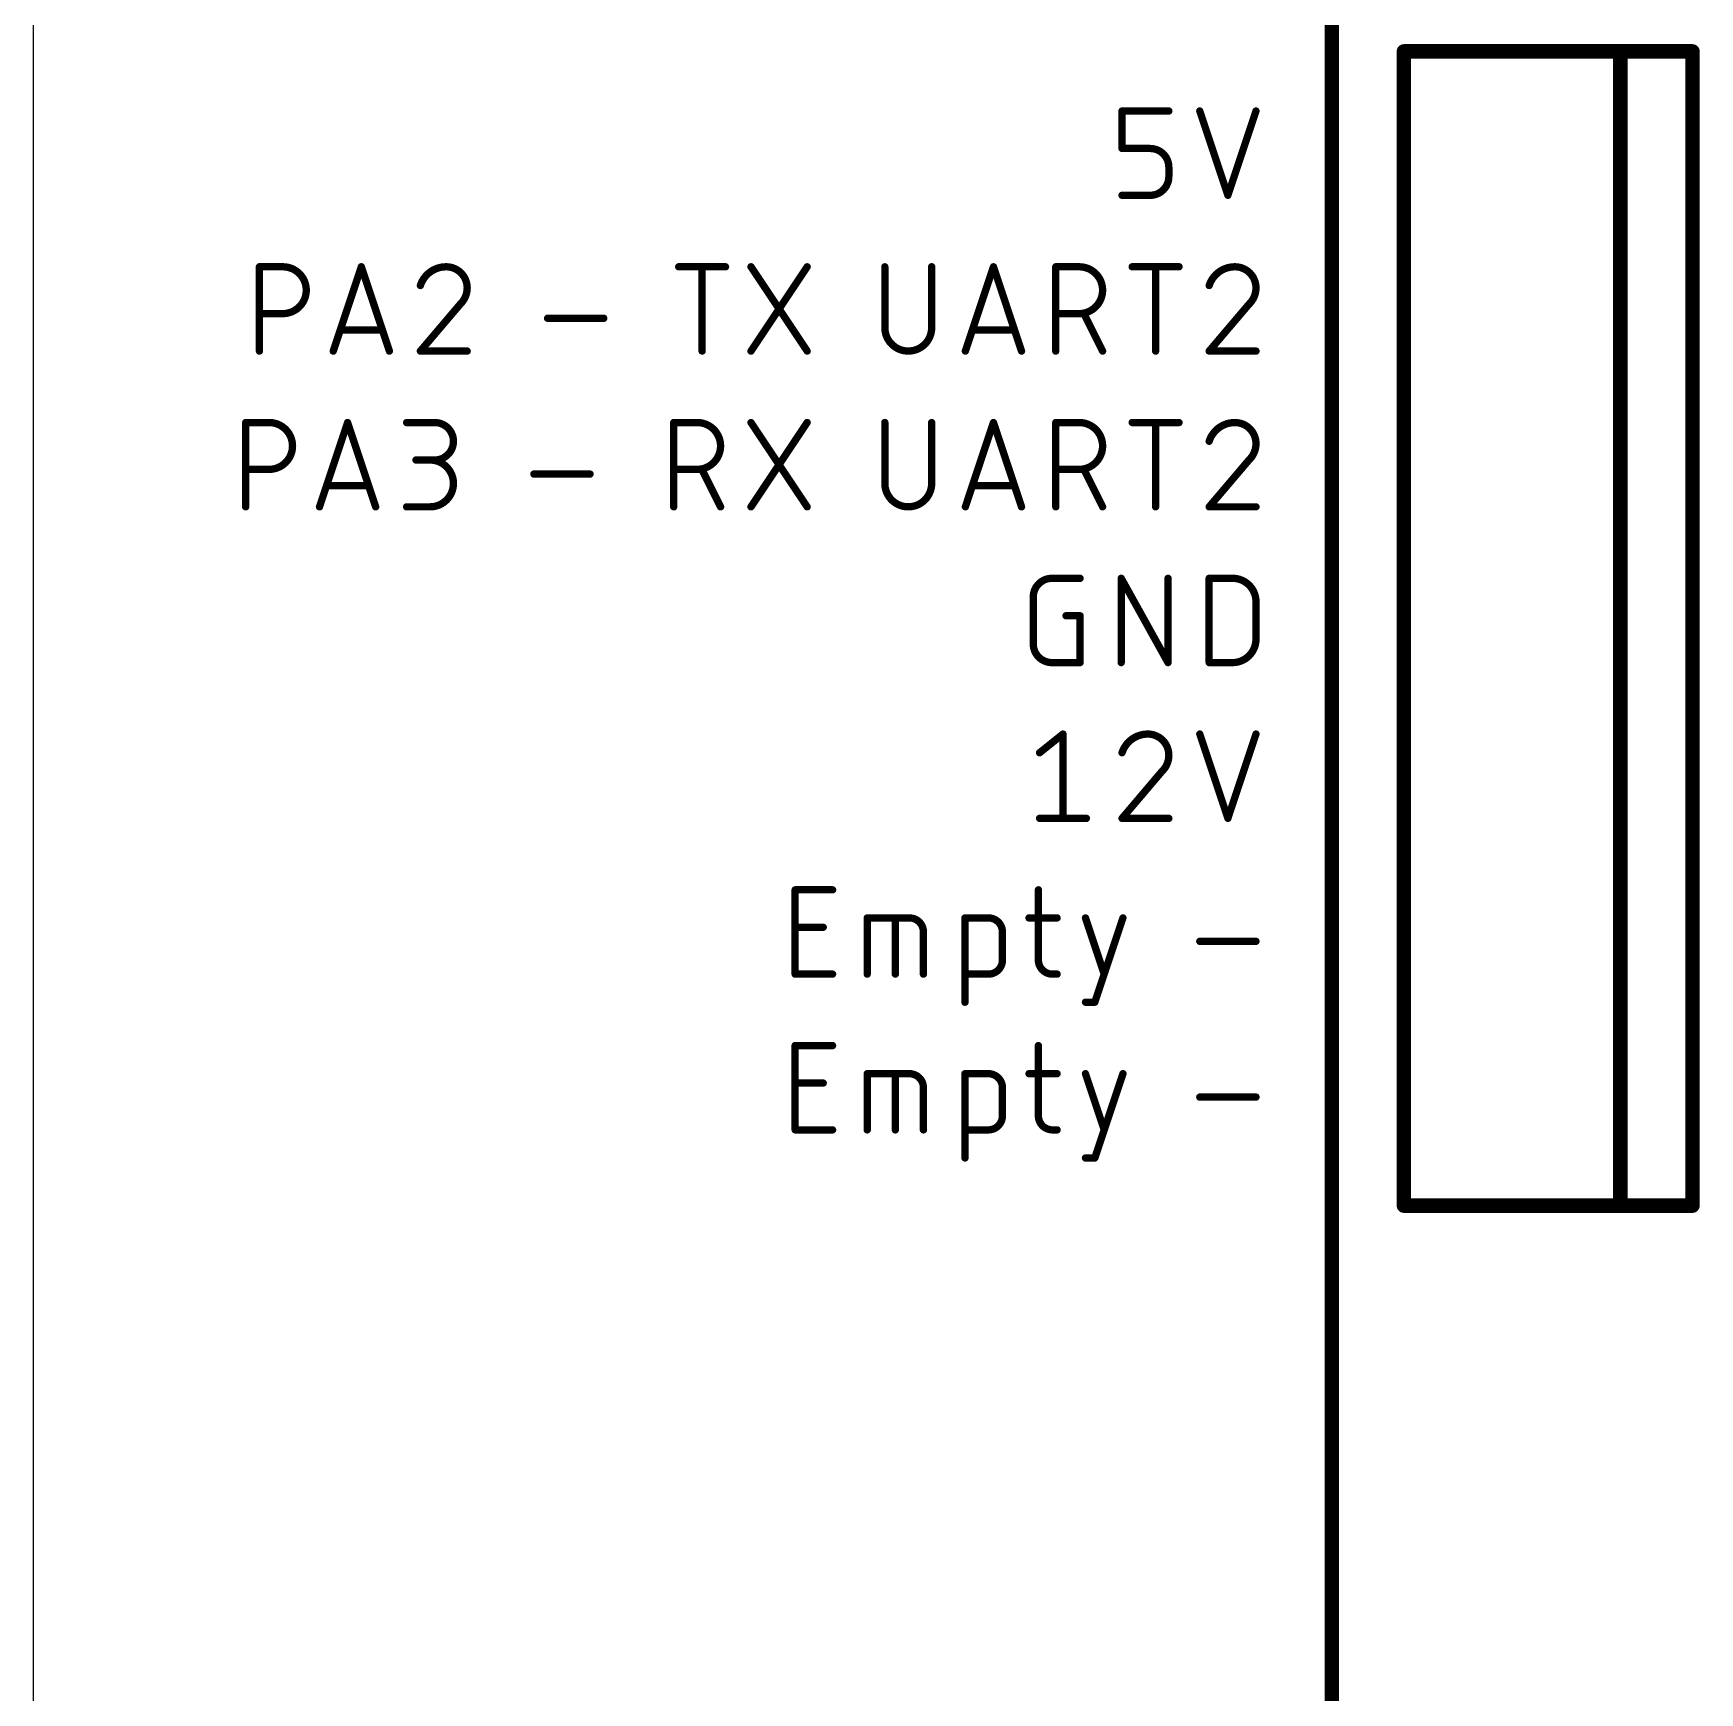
# Model space of a CAD drawing. Extents: x -18 to 127, y -8 to 112.
# Drawn here: x -18 to 5.1, y 25.25 to 48.25 of the extents above; entities that cross this region are included whole.
import ezdxf

# ---------------------------------------------------------------- set-up
doc = ezdxf.new("R2010")
doc.units = 0
doc.layers.add('20', color=31, linetype='CONTINUOUS')
doc.layers.add('21', color=253, linetype='CONTINUOUS')

msp = doc.modelspace()

# ---------------------------------------------------------------- linework, layer by layer
at = {"layer": '20'}
msp.add_line((-18, 112.43), (-18, -8), dxfattribs=at)
at = {"layer": '21'}
for points, const_width in [([(0, 0), (0, 104)], 0.2), ([(1, 48), (4, 48)], 0.2), ([(1, 48), (1, 32)], 0.2), ([(4, 48), (5, 48)], 0.2), ([(4, 48), (4, 32)], 0.2), ([(5, 48), (5, 32)], 0.2), ([(-2.9078, 46.6539), (-2.9078, 47.1732)], 0.1016), ([(-2.9078, 47.1732), (-2.2587, 47.1732)], 0.1016), ([(-1.8297, 47.1732), (-1.4403, 46.0048)], 0.1016), ([(-1.4403, 46.0048), (-1.0508, 47.1732)], 0.1016), ([(-2.5184, 46.6539), (-2.9078, 46.6539)], 0.1016), ([(-2.2587, 46.2644), (-2.2587, 46.3943)], 0.1016), ([(-2.9078, 46.0048), (-2.5184, 46.0048)], 0.1016), ([(-14.8656, 43.8458), (-14.8656, 45.0142)], 0.1016), ([(-14.8656, 45.0142), (-14.541, 45.0142)], 0.1016), ([(-13.8425, 43.8458), (-13.453, 45.0142)], 0.1016), ([(-13.453, 45.0142), (-13.0636, 43.8458)], 0.1016), ([(-9.0532, 45.0142), (-8.4041, 45.0142)], 0.1016), ([(-8.7286, 43.8458), (-8.7286, 45.0142)], 0.1016), ([(-8.0513, 43.8458), (-7.2724, 45.0142)], 0.1016), ([(-8.0513, 45.0142), (-7.2724, 43.8458)], 0.1016), ([(-6.1957, 45.0142), (-6.1957, 44.1704)], 0.1016), ([(-5.5466, 44.1704), (-5.5466, 45.0142)], 0.1016), ([(-5.0795, 43.8458), (-4.69, 45.0142)], 0.1016), ([(-4.69, 45.0142), (-4.3006, 43.8458)], 0.1016), ([(-3.8261, 43.8458), (-3.8261, 45.0142)], 0.1016), ([(-3.8261, 45.0142), (-3.5016, 45.0142)], 0.1016), ([(-2.7667, 45.0142), (-2.1176, 45.0142)], 0.1016), ([(-2.4422, 43.8458), (-2.4422, 45.0142)], 0.1016), ([(-14.541, 44.3651), (-14.8656, 44.3651)], 0.1016), ([(-12.0829, 44.4949), (-12.6346, 43.8458)], 0.1016), ([(-3.5016, 44.3651), (-3.8261, 44.3651)], 0.1016), ([(-3.177, 43.8458), (-3.4367, 44.3651)], 0.1016), ([(-1.1482, 44.4949), (-1.6999, 43.8458)], 0.1016), ([(-13.1609, 44.1379), (-13.7451, 44.1379)], 0.1016), ([(-10.8707, 44.3002), (-10.0918, 44.3002)], 0.1016), ([(-4.3979, 44.1379), (-4.9821, 44.1379)], 0.1016), ([(-12.6346, 43.8458), (-11.9855, 43.8458)], 0.1016), ([(-1.6999, 43.8458), (-1.0508, 43.8458)], 0.1016), ([(-15.0561, 41.6868), (-15.0561, 42.8552)], 0.1016), ([(-15.0561, 42.8552), (-14.7315, 42.8552)], 0.1016), ([(-14.033, 41.6868), (-13.6435, 42.8552)], 0.1016), ([(-13.6435, 42.8552), (-13.2541, 41.6868)], 0.1016), ([(-12.8251, 42.8552), (-12.4356, 42.8552)], 0.1016), ([(-9.122, 41.6868), (-9.122, 42.8552)], 0.1016), ([(-9.122, 42.8552), (-8.7975, 42.8552)], 0.1016), ([(-8.0513, 41.6868), (-7.2724, 42.8552)], 0.1016), ([(-8.0513, 42.8552), (-7.2724, 41.6868)], 0.1016), ([(-6.1957, 42.8552), (-6.1957, 42.0114)], 0.1016), ([(-5.5466, 42.0114), (-5.5466, 42.8552)], 0.1016), ([(-5.0795, 41.6868), (-4.69, 42.8552)], 0.1016), ([(-4.69, 42.8552), (-4.3006, 41.6868)], 0.1016), ([(-3.8261, 41.6868), (-3.8261, 42.8552)], 0.1016), ([(-3.8261, 42.8552), (-3.5016, 42.8552)], 0.1016), ([(-2.7667, 42.8552), (-2.1176, 42.8552)], 0.1016), ([(-2.4422, 41.6868), (-2.4422, 42.8552)], 0.1016), ([(-12.4356, 42.3359), (-12.6953, 42.3359)], 0.1016), ([(-1.1482, 42.3359), (-1.6999, 41.6868)], 0.1016), ([(-14.7315, 42.2061), (-15.0561, 42.2061)], 0.1016), ([(-11.0612, 42.1412), (-10.2823, 42.1412)], 0.1016), ([(-8.7975, 42.2061), (-9.122, 42.2061)], 0.1016), ([(-8.4729, 41.6868), (-8.7326, 42.2061)], 0.1016), ([(-3.5016, 42.2061), (-3.8261, 42.2061)], 0.1016), ([(-3.177, 41.6868), (-3.4367, 42.2061)], 0.1016), ([(-13.3514, 41.9789), (-13.9356, 41.9789)], 0.1016), ([(-4.3979, 41.9789), (-4.9821, 41.9789)], 0.1016), ([(-12.8251, 41.6868), (-12.5005, 41.6868)], 0.1016), ([(-1.6999, 41.6868), (-1.0508, 41.6868)], 0.1016), ([(-3.8787, 40.6962), (-3.4892, 40.6962)], 0.1016), ([(-2.9191, 39.5278), (-2.9191, 40.6962)], 0.1016), ([(-2.9191, 40.6962), (-2.27, 39.5278)], 0.1016), ([(-2.27, 39.5278), (-2.27, 40.6962)], 0.1016), ([(-1.6999, 39.5278), (-1.6999, 40.6962)], 0.1016), ([(-1.6999, 40.6962), (-1.3754, 40.6962)], 0.1016), ([(-4.1383, 39.7874), (-4.1383, 40.4366)], 0.1016), ([(-3.6839, 40.1769), (-3.4892, 40.1769)], 0.1016), ([(-3.4892, 40.1769), (-3.4892, 39.5278)], 0.1016), ([(-1.0508, 40.3716), (-1.0508, 39.8524)], 0.1016), ([(-3.4892, 39.5278), (-3.8787, 39.5278)], 0.1016), ([(-1.3754, 39.5278), (-1.6999, 39.5278)], 0.1016), ([(-4.0508, 38.2776), (-3.7263, 38.5372)], 0.1016), ([(-3.7263, 38.5372), (-3.7263, 37.3688)], 0.1016), ([(-1.8297, 38.5372), (-1.4403, 37.3688)], 0.1016), ([(-1.4403, 37.3688), (-1.0508, 38.5372)], 0.1016), ([(-2.3561, 38.0179), (-2.9078, 37.3688)], 0.1016), ([(-4.0508, 37.3688), (-3.4017, 37.3688)], 0.1016), ([(-2.9078, 37.3688), (-2.2587, 37.3688)], 0.1016), ([(-7.4395, 35.2098), (-7.4395, 36.3782)], 0.1016), ([(-7.4395, 36.3782), (-6.9202, 36.3782)], 0.1016), ([(-4.0671, 36.3782), (-4.0671, 35.4045)], 0.1016), ([(-6.4398, 35.2098), (-6.4398, 35.9887)], 0.1016), ([(-6.4398, 35.9887), (-5.8556, 35.9887)], 0.1016), ([(-6.0504, 35.2098), (-6.0504, 35.9887)], 0.1016), ([(-5.0849, 34.8203), (-5.0849, 35.9887)], 0.1016), ([(-5.0849, 35.9887), (-4.7604, 35.9887)], 0.1016), ([(-4.1969, 35.9887), (-3.8075, 35.9887)], 0.1016), ([(-3.4144, 35.9887), (-3.1548, 35.2098)], 0.1016), ([(-3.2846, 34.8203), (-2.8951, 35.9887)], 0.1016), ([(-7.4395, 35.8589), (-7.05, 35.8589)], 0.1016), ([(-5.6609, 35.794), (-5.6609, 35.2098)], 0.1016), ([(-4.5656, 35.794), (-4.5656, 35.4045)], 0.1016), ([(-1.8297, 35.6642), (-1.0508, 35.6642)], 0.1016), ([(-6.9202, 35.2098), (-7.4395, 35.2098)], 0.1016), ([(-4.7604, 35.2098), (-5.0849, 35.2098)], 0.1016), ([(-3.8724, 35.2098), (-3.8075, 35.2098)], 0.1016), ([(-3.4144, 34.8203), (-3.2846, 34.8203)], 0.1016), ([(-7.4395, 33.0508), (-7.4395, 34.2192)], 0.1016), ([(-7.4395, 34.2192), (-6.9202, 34.2192)], 0.1016), ([(-4.0671, 34.2192), (-4.0671, 33.2455)], 0.1016), ([(-7.4395, 33.6999), (-7.05, 33.6999)], 0.1016), ([(-6.4398, 33.0508), (-6.4398, 33.8297)], 0.1016), ([(-6.4398, 33.8297), (-5.8556, 33.8297)], 0.1016), ([(-6.0504, 33.0508), (-6.0504, 33.8297)], 0.1016), ([(-5.0849, 32.6613), (-5.0849, 33.8297)], 0.1016), ([(-5.0849, 33.8297), (-4.7604, 33.8297)], 0.1016), ([(-4.1969, 33.8297), (-3.8075, 33.8297)], 0.1016), ([(-3.4144, 33.8297), (-3.1548, 33.0508)], 0.1016), ([(-3.2846, 32.6613), (-2.8951, 33.8297)], 0.1016), ([(-5.6609, 33.635), (-5.6609, 33.0508)], 0.1016), ([(-4.5656, 33.635), (-4.5656, 33.2455)], 0.1016), ([(-1.8297, 33.5052), (-1.0508, 33.5052)], 0.1016), ([(-6.9202, 33.0508), (-7.4395, 33.0508)], 0.1016), ([(-4.7604, 33.0508), (-5.0849, 33.0508)], 0.1016), ([(-3.8724, 33.0508), (-3.8075, 33.0508)], 0.1016), ([(-3.4144, 32.6613), (-3.2846, 32.6613)], 0.1016), ([(4, 32), (1, 32)], 0.2), ([(5, 32), (4, 32)], 0.2), ([(0, 31.5), (0, 25.5)], 0.2)]:
    msp.add_lwpolyline(points, dxfattribs=dict(at, const_width=const_width))
for points, const_width in [([(1, 48.05, 1), (1, 47.95)], 0.1), ([(1.05, 48, 1), (0.95, 48)], 0.1), ([(4, 48.05, 1), (4, 47.95)], 0.1), ([(4.05, 48, 1), (3.95, 48)], 0.1), ([(4, 47.95, 1), (4, 48.05)], 0.1), ([(5.05, 48, 1), (4.95, 48)], 0.1), ([(5, 47.95, 1), (5, 48.05)], 0.1), ([(-2.8824, 47.1732, 1), (-2.9332, 47.1732)], 0.0508), ([(-2.9078, 47.1986, 1), (-2.9078, 47.1478)], 0.0508), ([(-2.2587, 47.1478, 1), (-2.2587, 47.1986)], 0.0508), ([(-1.8056, 47.1812, 1), (-1.8538, 47.1652)], 0.0508), ([(-1.0267, 47.1652, 1), (-1.0749, 47.1812)], 0.0508), ([(-2.9078, 46.6793, 1), (-2.9078, 46.6285)], 0.0508), ([(-2.9332, 46.6539, 1), (-2.8824, 46.6539)], 0.0508), ([(-2.2587, 46.3943, 0.4142), (-2.5184, 46.6539)], 0.1016), ([(-2.5184, 46.6793, 1), (-2.5184, 46.6285)], 0.0508), ([(-2.5184, 46.6285, 1), (-2.5184, 46.6793)], 0.0508), ([(-2.2333, 46.3943, 1), (-2.2841, 46.3943)], 0.0508), ([(-2.5184, 46.0048, 0.4142), (-2.2587, 46.2644)], 0.1016), ([(-2.2841, 46.3943, 1), (-2.2333, 46.3943)], 0.0508), ([(-2.2333, 46.2644, 1), (-2.2841, 46.2644)], 0.0508), ([(-2.2841, 46.2644, 1), (-2.2333, 46.2644)], 0.0508), ([(-2.9078, 46.0302, 1), (-2.9078, 45.9794)], 0.0508), ([(-2.5184, 46.0302, 1), (-2.5184, 45.9794)], 0.0508), ([(-2.5184, 45.9794, 1), (-2.5184, 46.0302)], 0.0508), ([(-1.4644, 46.0128, 1), (-1.4162, 45.9968)], 0.0508), ([(-1.4644, 45.9968, 1), (-1.4162, 46.0128)], 0.0508), ([(-14.8402, 45.0142, 1), (-14.891, 45.0142)], 0.0508), ([(-14.8656, 45.0396, 1), (-14.8656, 44.9888)], 0.0508), ([(-14.541, 44.3651, 1), (-14.541, 45.0142)], 0.1016), ([(-14.541, 45.0396, 1), (-14.541, 44.9888)], 0.0508), ([(-14.541, 44.9888, 1), (-14.541, 45.0396)], 0.0508), ([(-13.4289, 45.0222, 1), (-13.4771, 45.0062)], 0.0508), ([(-13.4289, 45.0062, 1), (-13.4771, 45.0222)], 0.0508), ([(-12.2776, 45.0142, 0.3252), (-12.6346, 44.7546)], 0.1016), ([(-11.9855, 44.7221, 0.4142), (-12.2776, 45.0142)], 0.1016), ([(-12.2776, 45.0396, 1), (-12.2776, 44.9888)], 0.0508), ([(-12.2776, 44.9888, 1), (-12.2776, 45.0396)], 0.0508), ([(-9.0532, 45.0396, 1), (-9.0532, 44.9888)], 0.0508), ([(-8.7032, 45.0142, 1), (-8.754, 45.0142)], 0.0508), ([(-8.4041, 44.9888, 1), (-8.4041, 45.0396)], 0.0508), ([(-8.0302, 45.0283, 1), (-8.0724, 45.0001)], 0.0508), ([(-7.2512, 45.0001, 1), (-7.2935, 45.0283)], 0.0508), ([(-6.1703, 45.0142, 1), (-6.2211, 45.0142)], 0.0508), ([(-5.5212, 45.0142, 1), (-5.572, 45.0142)], 0.0508), ([(-4.666, 45.0222, 1), (-4.7141, 45.0062)], 0.0508), ([(-4.666, 45.0062, 1), (-4.7141, 45.0222)], 0.0508), ([(-3.8007, 45.0142, 1), (-3.8515, 45.0142)], 0.0508), ([(-3.8261, 45.0396, 1), (-3.8261, 44.9888)], 0.0508), ([(-3.5016, 44.3651, 1), (-3.5016, 45.0142)], 0.1016), ([(-3.5016, 45.0396, 1), (-3.5016, 44.9888)], 0.0508), ([(-3.5016, 44.9888, 1), (-3.5016, 45.0396)], 0.0508), ([(-2.7667, 45.0396, 1), (-2.7667, 44.9888)], 0.0508), ([(-2.4168, 45.0142, 1), (-2.4676, 45.0142)], 0.0508), ([(-2.1176, 44.9888, 1), (-2.1176, 45.0396)], 0.0508), ([(-1.3429, 45.0142, 0.3252), (-1.6999, 44.7546)], 0.1016), ([(-1.0508, 44.7221, 0.4142), (-1.3429, 45.0142)], 0.1016), ([(-1.3429, 45.0396, 1), (-1.3429, 44.9888)], 0.0508), ([(-1.3429, 44.9888, 1), (-1.3429, 45.0396)], 0.0508), ([(-12.6588, 44.7624, 1), (-12.6104, 44.7467)], 0.0508), ([(-12.0829, 44.4949, 0.2053), (-11.9855, 44.7221)], 0.1016), ([(-11.9601, 44.7221, 1), (-12.0109, 44.7221)], 0.0508), ([(-12.0109, 44.7221, 1), (-11.9601, 44.7221)], 0.0508), ([(-1.7241, 44.7624, 1), (-1.6757, 44.7467)], 0.0508), ([(-1.1482, 44.4949, 0.2053), (-1.0508, 44.7221)], 0.1016), ([(-1.0254, 44.7221, 1), (-1.0762, 44.7221)], 0.0508), ([(-1.0762, 44.7221, 1), (-1.0254, 44.7221)], 0.0508), ([(-14.8656, 44.3905, 1), (-14.8656, 44.3397)], 0.0508), ([(-14.541, 44.3905, 1), (-14.541, 44.3397)], 0.0508), ([(-14.541, 44.3397, 1), (-14.541, 44.3905)], 0.0508), ([(-12.1004, 44.5133, 1), (-12.0653, 44.4765)], 0.0508), ([(-12.0635, 44.4785, 1), (-12.1022, 44.5114)], 0.0508), ([(-3.8261, 44.3905, 1), (-3.8261, 44.3397)], 0.0508), ([(-3.5016, 44.3905, 1), (-3.5016, 44.3397)], 0.0508), ([(-3.5016, 44.3397, 1), (-3.5016, 44.3905)], 0.0508), ([(-3.414, 44.3764, 1), (-3.4594, 44.3537)], 0.0508), ([(-1.1657, 44.5133, 1), (-1.1306, 44.4765)], 0.0508), ([(-1.1288, 44.4785, 1), (-1.1675, 44.5114)], 0.0508), ([(-13.7451, 44.1633, 1), (-13.7451, 44.1125)], 0.0508), ([(-13.1609, 44.1125, 1), (-13.1609, 44.1633)], 0.0508), ([(-10.8707, 44.3256, 1), (-10.8707, 44.2748)], 0.0508), ([(-10.0918, 44.2748, 1), (-10.0918, 44.3256)], 0.0508), ([(-6.1957, 44.1704, 1), (-5.5466, 44.1704)], 0.1016), ([(-6.1703, 44.1704, 1), (-6.2211, 44.1704)], 0.0508), ([(-6.2211, 44.1704, 1), (-6.1703, 44.1704)], 0.0508), ([(-5.5212, 44.1704, 1), (-5.572, 44.1704)], 0.0508), ([(-5.572, 44.1704, 1), (-5.5212, 44.1704)], 0.0508), ([(-4.9821, 44.1633, 1), (-4.9821, 44.1125)], 0.0508), ([(-4.3979, 44.1125, 1), (-4.3979, 44.1633)], 0.0508), ([(-12.6346, 43.8712, 1), (-12.6346, 43.8204)], 0.0508), ([(-11.9855, 43.8204, 1), (-11.9855, 43.8712)], 0.0508), ([(-1.6999, 43.8712, 1), (-1.6999, 43.8204)], 0.0508), ([(-1.0508, 43.8204, 1), (-1.0508, 43.8712)], 0.0508), ([(-14.891, 43.8458, 1), (-14.8402, 43.8458)], 0.0508), ([(-13.8666, 43.8538, 1), (-13.8184, 43.8378)], 0.0508), ([(-13.0877, 43.8378, 1), (-13.0395, 43.8538)], 0.0508), ([(-12.6539, 43.8623, 1), (-12.6152, 43.8293)], 0.0508), ([(-8.754, 43.8458, 1), (-8.7032, 43.8458)], 0.0508), ([(-8.0724, 43.8599, 1), (-8.0302, 43.8317)], 0.0508), ([(-7.2935, 43.8317, 1), (-7.2512, 43.8599)], 0.0508), ([(-5.1036, 43.8538, 1), (-5.0554, 43.8378)], 0.0508), ([(-4.3247, 43.8378, 1), (-4.2765, 43.8538)], 0.0508), ([(-3.8515, 43.8458, 1), (-3.8007, 43.8458)], 0.0508), ([(-3.1997, 43.8344, 1), (-3.1543, 43.8572)], 0.0508), ([(-2.4676, 43.8458, 1), (-2.4168, 43.8458)], 0.0508), ([(-1.7193, 43.8623, 1), (-1.6806, 43.8293)], 0.0508), ([(-15.0307, 42.8552, 1), (-15.0815, 42.8552)], 0.0508), ([(-15.0561, 42.8806, 1), (-15.0561, 42.8298)], 0.0508), ([(-14.7315, 42.2061, 1), (-14.7315, 42.8552)], 0.1016), ([(-14.7315, 42.8806, 1), (-14.7315, 42.8298)], 0.0508), ([(-14.7315, 42.8298, 1), (-14.7315, 42.8806)], 0.0508), ([(-13.6194, 42.8632, 1), (-13.6676, 42.8472)], 0.0508), ([(-13.6194, 42.8472, 1), (-13.6676, 42.8632)], 0.0508), ([(-12.8251, 42.8806, 1), (-12.8251, 42.8298)], 0.0508), ([(-12.4356, 42.3359, 1), (-12.4356, 42.8552)], 0.1016), ([(-12.4356, 42.8806, 1), (-12.4356, 42.8298)], 0.0508), ([(-12.4356, 42.8298, 1), (-12.4356, 42.8806)], 0.0508), ([(-9.0966, 42.8552, 1), (-9.1474, 42.8552)], 0.0508), ([(-9.122, 42.8806, 1), (-9.122, 42.8298)], 0.0508), ([(-8.7975, 42.2061, 1), (-8.7975, 42.8552)], 0.1016), ([(-8.7975, 42.8806, 1), (-8.7975, 42.8298)], 0.0508), ([(-8.7975, 42.8298, 1), (-8.7975, 42.8806)], 0.0508), ([(-8.0302, 42.8693, 1), (-8.0724, 42.8411)], 0.0508), ([(-7.2512, 42.8411, 1), (-7.2935, 42.8693)], 0.0508), ([(-6.1703, 42.8552, 1), (-6.2211, 42.8552)], 0.0508), ([(-5.5212, 42.8552, 1), (-5.572, 42.8552)], 0.0508), ([(-4.666, 42.8632, 1), (-4.7141, 42.8472)], 0.0508), ([(-4.666, 42.8472, 1), (-4.7141, 42.8632)], 0.0508), ([(-3.8007, 42.8552, 1), (-3.8515, 42.8552)], 0.0508), ([(-3.8261, 42.8806, 1), (-3.8261, 42.8298)], 0.0508), ([(-3.5016, 42.2061, 1), (-3.5016, 42.8552)], 0.1016), ([(-3.5016, 42.8806, 1), (-3.5016, 42.8298)], 0.0508), ([(-3.5016, 42.8298, 1), (-3.5016, 42.8806)], 0.0508), ([(-2.7667, 42.8806, 1), (-2.7667, 42.8298)], 0.0508), ([(-2.4168, 42.8552, 1), (-2.4676, 42.8552)], 0.0508), ([(-2.1176, 42.8298, 1), (-2.1176, 42.8806)], 0.0508), ([(-1.3429, 42.8552, 0.3252), (-1.6999, 42.5956)], 0.1016), ([(-1.0508, 42.5631, 0.4142), (-1.3429, 42.8552)], 0.1016), ([(-1.3429, 42.8806, 1), (-1.3429, 42.8298)], 0.0508), ([(-1.3429, 42.8298, 1), (-1.3429, 42.8806)], 0.0508), ([(-1.7241, 42.6034, 1), (-1.6757, 42.5877)], 0.0508), ([(-1.1482, 42.3359, 0.2053), (-1.0508, 42.5631)], 0.1016), ([(-1.0254, 42.5631, 1), (-1.0762, 42.5631)], 0.0508), ([(-1.0762, 42.5631, 1), (-1.0254, 42.5631)], 0.0508), ([(-12.6953, 42.3613, 1), (-12.6953, 42.3105)], 0.0508), ([(-12.5005, 41.6868, 1), (-12.5005, 42.3359)], 0.1016), ([(-12.5005, 42.3613, 1), (-12.5005, 42.3105)], 0.0508), ([(-12.4356, 42.3613, 1), (-12.4356, 42.3105)], 0.0508), ([(-12.4356, 42.3105, 1), (-12.4356, 42.3613)], 0.0508), ([(-1.1657, 42.3543, 1), (-1.1306, 42.3175)], 0.0508), ([(-1.1288, 42.3195, 1), (-1.1675, 42.3524)], 0.0508), ([(-15.0561, 42.2315, 1), (-15.0561, 42.1807)], 0.0508), ([(-14.7315, 42.2315, 1), (-14.7315, 42.1807)], 0.0508), ([(-14.7315, 42.1807, 1), (-14.7315, 42.2315)], 0.0508), ([(-11.0612, 42.1666, 1), (-11.0612, 42.1158)], 0.0508), ([(-10.2823, 42.1158, 1), (-10.2823, 42.1666)], 0.0508), ([(-9.122, 42.2315, 1), (-9.122, 42.1807)], 0.0508), ([(-8.7975, 42.2315, 1), (-8.7975, 42.1807)], 0.0508), ([(-8.7975, 42.1807, 1), (-8.7975, 42.2315)], 0.0508), ([(-8.7099, 42.2174, 1), (-8.7553, 42.1947)], 0.0508), ([(-6.1957, 42.0114, 1), (-5.5466, 42.0114)], 0.1016), ([(-6.1703, 42.0114, 1), (-6.2211, 42.0114)], 0.0508), ([(-5.5212, 42.0114, 1), (-5.572, 42.0114)], 0.0508), ([(-3.8261, 42.2315, 1), (-3.8261, 42.1807)], 0.0508), ([(-3.5016, 42.2315, 1), (-3.5016, 42.1807)], 0.0508), ([(-3.5016, 42.1807, 1), (-3.5016, 42.2315)], 0.0508), ([(-3.414, 42.2174, 1), (-3.4594, 42.1947)], 0.0508), ([(-13.9356, 42.0043, 1), (-13.9356, 41.9535)], 0.0508), ([(-13.3514, 41.9535, 1), (-13.3514, 42.0043)], 0.0508), ([(-6.2211, 42.0114, 1), (-6.1703, 42.0114)], 0.0508), ([(-5.572, 42.0114, 1), (-5.5212, 42.0114)], 0.0508), ([(-4.9821, 42.0043, 1), (-4.9821, 41.9535)], 0.0508), ([(-4.3979, 41.9535, 1), (-4.3979, 42.0043)], 0.0508), ([(-15.0815, 41.6868, 1), (-15.0307, 41.6868)], 0.0508), ([(-14.0571, 41.6948, 1), (-14.0089, 41.6788)], 0.0508), ([(-13.2782, 41.6788, 1), (-13.23, 41.6948)], 0.0508), ([(-12.8251, 41.7122, 1), (-12.8251, 41.6614)], 0.0508), ([(-12.5005, 41.7122, 1), (-12.5005, 41.6614)], 0.0508), ([(-12.5005, 41.6614, 1), (-12.5005, 41.7122)], 0.0508), ([(-9.1474, 41.6868, 1), (-9.0966, 41.6868)], 0.0508), ([(-8.4956, 41.6754, 1), (-8.4502, 41.6982)], 0.0508), ([(-8.0724, 41.7009, 1), (-8.0302, 41.6727)], 0.0508), ([(-7.2935, 41.6727, 1), (-7.2512, 41.7009)], 0.0508), ([(-5.1036, 41.6948, 1), (-5.0554, 41.6788)], 0.0508), ([(-4.3247, 41.6788, 1), (-4.2765, 41.6948)], 0.0508), ([(-3.8515, 41.6868, 1), (-3.8007, 41.6868)], 0.0508), ([(-3.1997, 41.6754, 1), (-3.1543, 41.6982)], 0.0508), ([(-2.4676, 41.6868, 1), (-2.4168, 41.6868)], 0.0508), ([(-1.7193, 41.7033, 1), (-1.6806, 41.6703)], 0.0508), ([(-1.6999, 41.7122, 1), (-1.6999, 41.6614)], 0.0508), ([(-1.0508, 41.6614, 1), (-1.0508, 41.7122)], 0.0508), ([(-3.8787, 40.6962, 0.4142), (-4.1383, 40.4366)], 0.1016), ([(-3.8787, 40.7216, 1), (-3.8787, 40.6708)], 0.0508), ([(-3.8787, 40.6708, 1), (-3.8787, 40.7216)], 0.0508), ([(-3.4892, 40.6708, 1), (-3.4892, 40.7216)], 0.0508), ([(-2.8937, 40.6962, 1), (-2.9445, 40.6962)], 0.0508), ([(-2.8969, 40.7085, 1), (-2.9413, 40.6839)], 0.0508), ([(-2.2446, 40.6962, 1), (-2.2954, 40.6962)], 0.0508), ([(-1.6745, 40.6962, 1), (-1.7253, 40.6962)], 0.0508), ([(-1.6999, 40.7216, 1), (-1.6999, 40.6708)], 0.0508), ([(-1.0508, 40.3716, 0.4142), (-1.3754, 40.6962)], 0.1016), ([(-1.3754, 40.7216, 1), (-1.3754, 40.6708)], 0.0508), ([(-1.3754, 40.6708, 1), (-1.3754, 40.7216)], 0.0508), ([(-4.1129, 40.4366, 1), (-4.1637, 40.4366)], 0.0508), ([(-4.1637, 40.4366, 1), (-4.1129, 40.4366)], 0.0508), ([(-3.6839, 40.2023, 1), (-3.6839, 40.1515)], 0.0508), ([(-3.4638, 40.1769, 1), (-3.5146, 40.1769)], 0.0508), ([(-3.4892, 40.1515, 1), (-3.4892, 40.2023)], 0.0508), ([(-1.0254, 40.3716, 1), (-1.0762, 40.3716)], 0.0508), ([(-1.0762, 40.3716, 1), (-1.0254, 40.3716)], 0.0508), ([(-4.1383, 39.7874, 0.4142), (-3.8787, 39.5278)], 0.1016), ([(-4.1129, 39.7874, 1), (-4.1637, 39.7874)], 0.0508), ([(-4.1637, 39.7874, 1), (-4.1129, 39.7874)], 0.0508), ([(-1.3754, 39.5278, 0.4142), (-1.0508, 39.8524)], 0.1016), ([(-1.0254, 39.8524, 1), (-1.0762, 39.8524)], 0.0508), ([(-1.0762, 39.8524, 1), (-1.0254, 39.8524)], 0.0508), ([(-3.8787, 39.5532, 1), (-3.8787, 39.5024)], 0.0508), ([(-3.8787, 39.5024, 1), (-3.8787, 39.5532)], 0.0508), ([(-3.5146, 39.5278, 1), (-3.4638, 39.5278)], 0.0508), ([(-3.4892, 39.5024, 1), (-3.4892, 39.5532)], 0.0508), ([(-2.9445, 39.5278, 1), (-2.8937, 39.5278)], 0.0508), ([(-2.2954, 39.5278, 1), (-2.2446, 39.5278)], 0.0508), ([(-2.2922, 39.5155, 1), (-2.2478, 39.5401)], 0.0508), ([(-1.6999, 39.5532, 1), (-1.6999, 39.5024)], 0.0508), ([(-1.7253, 39.5278, 1), (-1.6745, 39.5278)], 0.0508), ([(-1.3754, 39.5532, 1), (-1.3754, 39.5024)], 0.0508), ([(-1.3754, 39.5024, 1), (-1.3754, 39.5532)], 0.0508), ([(-3.7009, 38.5372, 1), (-3.7517, 38.5372)], 0.0508), ([(-3.7104, 38.5174, 1), (-3.7421, 38.557)], 0.0508), ([(-2.5508, 38.5372, 0.3252), (-2.9078, 38.2776)], 0.1016), ([(-2.2587, 38.2451, 0.4142), (-2.5508, 38.5372)], 0.1016), ([(-2.5508, 38.5626, 1), (-2.5508, 38.5118)], 0.0508), ([(-2.5508, 38.5118, 1), (-2.5508, 38.5626)], 0.0508), ([(-1.8056, 38.5452, 1), (-1.8538, 38.5292)], 0.0508), ([(-1.0267, 38.5292, 1), (-1.0749, 38.5452)], 0.0508), ([(-4.0667, 38.2974, 1), (-4.0349, 38.2577)], 0.0508), ([(-2.932, 38.2854, 1), (-2.8837, 38.2697)], 0.0508), ([(-2.3561, 38.0179, 0.2053), (-2.2587, 38.2451)], 0.1016), ([(-2.2333, 38.2451, 1), (-2.2841, 38.2451)], 0.0508), ([(-2.2841, 38.2451, 1), (-2.2333, 38.2451)], 0.0508), ([(-2.3736, 38.0363, 1), (-2.3386, 37.9995)], 0.0508), ([(-2.3367, 38.0015, 1), (-2.3754, 38.0344)], 0.0508), ([(-4.0508, 37.3942, 1), (-4.0508, 37.3434)], 0.0508), ([(-3.7517, 37.3688, 1), (-3.7009, 37.3688)], 0.0508), ([(-3.4017, 37.3434, 1), (-3.4017, 37.3942)], 0.0508), ([(-2.9272, 37.3853, 1), (-2.8885, 37.3523)], 0.0508), ([(-2.9078, 37.3942, 1), (-2.9078, 37.3434)], 0.0508), ([(-2.2587, 37.3434, 1), (-2.2587, 37.3942)], 0.0508), ([(-1.4644, 37.3768, 1), (-1.4162, 37.3608)], 0.0508), ([(-1.4644, 37.3608, 1), (-1.4162, 37.3768)], 0.0508), ([(-7.4141, 36.3782, 1), (-7.4649, 36.3782)], 0.0508), ([(-7.4395, 36.4036, 1), (-7.4395, 36.3528)], 0.0508), ([(-6.9202, 36.3528, 1), (-6.9202, 36.4036)], 0.0508), ([(-4.0417, 36.3782, 1), (-4.0925, 36.3782)], 0.0508), ([(-6.4144, 35.9887, 1), (-6.4652, 35.9887)], 0.0508), ([(-6.4398, 36.0141, 1), (-6.4398, 35.9633)], 0.0508), ([(-6.025, 35.9887, 1), (-6.0758, 35.9887)], 0.0508), ([(-5.6609, 35.794, 0.4142), (-5.8556, 35.9887)], 0.1016), ([(-5.8556, 36.0141, 1), (-5.8556, 35.9633)], 0.0508), ([(-5.8556, 35.9633, 1), (-5.8556, 36.0141)], 0.0508), ([(-5.0595, 35.9887, 1), (-5.1103, 35.9887)], 0.0508), ([(-5.0849, 36.0141, 1), (-5.0849, 35.9633)], 0.0508), ([(-4.5656, 35.794, 0.4142), (-4.7604, 35.9887)], 0.1016), ([(-4.7604, 36.0141, 1), (-4.7604, 35.9633)], 0.0508), ([(-4.7604, 35.9633, 1), (-4.7604, 36.0141)], 0.0508), ([(-4.1969, 36.0141, 1), (-4.1969, 35.9633)], 0.0508), ([(-3.8075, 35.9633, 1), (-3.8075, 36.0141)], 0.0508), ([(-3.3903, 35.9968, 1), (-3.4385, 35.9807)], 0.0508), ([(-2.871, 35.9807, 1), (-2.9192, 35.9968)], 0.0508), ([(-7.4395, 35.8843, 1), (-7.4395, 35.8335)], 0.0508), ([(-7.05, 35.8335, 1), (-7.05, 35.8843)], 0.0508), ([(-5.6355, 35.794, 1), (-5.6863, 35.794)], 0.0508), ([(-5.6863, 35.794, 1), (-5.6355, 35.794)], 0.0508), ([(-4.5402, 35.794, 1), (-4.591, 35.794)], 0.0508), ([(-4.591, 35.794, 1), (-4.5402, 35.794)], 0.0508), ([(-1.8297, 35.6896, 1), (-1.8297, 35.6388)], 0.0508), ([(-1.0508, 35.6388, 1), (-1.0508, 35.6896)], 0.0508), ([(-4.7604, 35.2098, 0.4142), (-4.5656, 35.4045)], 0.1016), ([(-4.5402, 35.4045, 1), (-4.591, 35.4045)], 0.0508), ([(-4.591, 35.4045, 1), (-4.5402, 35.4045)], 0.0508), ([(-4.0671, 35.4045, 0.4142), (-3.8724, 35.2098)], 0.1016), ([(-4.0417, 35.4045, 1), (-4.0925, 35.4045)], 0.0508), ([(-4.0925, 35.4045, 1), (-4.0417, 35.4045)], 0.0508), ([(-7.4395, 35.2352, 1), (-7.4395, 35.1844)], 0.0508), ([(-7.4649, 35.2098, 1), (-7.4141, 35.2098)], 0.0508), ([(-6.9202, 35.1844, 1), (-6.9202, 35.2352)], 0.0508), ([(-6.4652, 35.2098, 1), (-6.4144, 35.2098)], 0.0508), ([(-6.0758, 35.2098, 1), (-6.025, 35.2098)], 0.0508), ([(-5.6863, 35.2098, 1), (-5.6355, 35.2098)], 0.0508), ([(-5.0849, 35.2352, 1), (-5.0849, 35.1844)], 0.0508), ([(-4.7604, 35.2352, 1), (-4.7604, 35.1844)], 0.0508), ([(-4.7604, 35.1844, 1), (-4.7604, 35.2352)], 0.0508), ([(-3.8724, 35.2352, 1), (-3.8724, 35.1844)], 0.0508), ([(-3.8724, 35.1844, 1), (-3.8724, 35.2352)], 0.0508), ([(-3.8075, 35.1844, 1), (-3.8075, 35.2352)], 0.0508), ([(-3.1789, 35.2018, 1), (-3.1307, 35.2178)], 0.0508), ([(-5.1103, 34.8203, 1), (-5.0595, 34.8203)], 0.0508), ([(-3.4144, 34.8457, 1), (-3.4144, 34.7949)], 0.0508), ([(-3.3087, 34.8284, 1), (-3.2605, 34.8123)], 0.0508), ([(-3.2846, 34.7949, 1), (-3.2846, 34.8457)], 0.0508), ([(-7.4141, 34.2192, 1), (-7.4649, 34.2192)], 0.0508), ([(-7.4395, 34.2446, 1), (-7.4395, 34.1938)], 0.0508), ([(-6.9202, 34.1938, 1), (-6.9202, 34.2446)], 0.0508), ([(-4.0417, 34.2192, 1), (-4.0925, 34.2192)], 0.0508), ([(-7.4395, 33.7253, 1), (-7.4395, 33.6745)], 0.0508), ([(-7.05, 33.6745, 1), (-7.05, 33.7253)], 0.0508), ([(-6.4144, 33.8297, 1), (-6.4652, 33.8297)], 0.0508), ([(-6.4398, 33.8551, 1), (-6.4398, 33.8043)], 0.0508), ([(-6.025, 33.8297, 1), (-6.0758, 33.8297)], 0.0508), ([(-5.6609, 33.635, 0.4142), (-5.8556, 33.8297)], 0.1016), ([(-5.8556, 33.8551, 1), (-5.8556, 33.8043)], 0.0508), ([(-5.8556, 33.8043, 1), (-5.8556, 33.8551)], 0.0508), ([(-5.0595, 33.8297, 1), (-5.1103, 33.8297)], 0.0508), ([(-5.0849, 33.8551, 1), (-5.0849, 33.8043)], 0.0508), ([(-4.5656, 33.635, 0.4142), (-4.7604, 33.8297)], 0.1016), ([(-4.7604, 33.8551, 1), (-4.7604, 33.8043)], 0.0508), ([(-4.7604, 33.8043, 1), (-4.7604, 33.8551)], 0.0508), ([(-4.1969, 33.8551, 1), (-4.1969, 33.8043)], 0.0508), ([(-3.8075, 33.8043, 1), (-3.8075, 33.8551)], 0.0508), ([(-3.3903, 33.8378, 1), (-3.4385, 33.8217)], 0.0508), ([(-2.871, 33.8217, 1), (-2.9192, 33.8378)], 0.0508), ([(-5.6355, 33.635, 1), (-5.6863, 33.635)], 0.0508), ([(-5.6863, 33.635, 1), (-5.6355, 33.635)], 0.0508), ([(-4.5402, 33.635, 1), (-4.591, 33.635)], 0.0508), ([(-4.591, 33.635, 1), (-4.5402, 33.635)], 0.0508), ([(-1.8297, 33.5306, 1), (-1.8297, 33.4798)], 0.0508), ([(-1.0508, 33.4798, 1), (-1.0508, 33.5306)], 0.0508), ([(-4.7604, 33.0508, 0.4142), (-4.5656, 33.2455)], 0.1016), ([(-4.5402, 33.2455, 1), (-4.591, 33.2455)], 0.0508), ([(-4.591, 33.2455, 1), (-4.5402, 33.2455)], 0.0508), ([(-4.0671, 33.2455, 0.4142), (-3.8724, 33.0508)], 0.1016), ([(-4.0417, 33.2455, 1), (-4.0925, 33.2455)], 0.0508), ([(-4.0925, 33.2455, 1), (-4.0417, 33.2455)], 0.0508), ([(-7.4395, 33.0762, 1), (-7.4395, 33.0254)], 0.0508), ([(-7.4649, 33.0508, 1), (-7.4141, 33.0508)], 0.0508), ([(-6.9202, 33.0254, 1), (-6.9202, 33.0762)], 0.0508), ([(-6.4652, 33.0508, 1), (-6.4144, 33.0508)], 0.0508), ([(-6.0758, 33.0508, 1), (-6.025, 33.0508)], 0.0508), ([(-5.6863, 33.0508, 1), (-5.6355, 33.0508)], 0.0508), ([(-5.0849, 33.0762, 1), (-5.0849, 33.0254)], 0.0508), ([(-4.7604, 33.0762, 1), (-4.7604, 33.0254)], 0.0508), ([(-4.7604, 33.0254, 1), (-4.7604, 33.0762)], 0.0508), ([(-3.8724, 33.0762, 1), (-3.8724, 33.0254)], 0.0508), ([(-3.8724, 33.0254, 1), (-3.8724, 33.0762)], 0.0508), ([(-3.8075, 33.0254, 1), (-3.8075, 33.0762)], 0.0508), ([(-3.1789, 33.0428, 1), (-3.1307, 33.0588)], 0.0508), ([(-5.1103, 32.6613, 1), (-5.0595, 32.6613)], 0.0508), ([(-3.4144, 32.6867, 1), (-3.4144, 32.6359)], 0.0508), ([(-3.3087, 32.6694, 1), (-3.2605, 32.6533)], 0.0508), ([(-3.2846, 32.6359, 1), (-3.2846, 32.6867)], 0.0508), ([(1, 32.05, 1), (1, 31.95)], 0.1), ([(0.95, 32, 1), (1.05, 32)], 0.1), ([(4, 32.05, 1), (4, 31.95)], 0.1), ([(3.95, 32, 1), (4.05, 32)], 0.1), ([(4, 31.95, 1), (4, 32.05)], 0.1), ([(4.95, 32, 1), (5.05, 32)], 0.1), ([(5, 31.95, 1), (5, 32.05)], 0.1), ([(0.05, 31.5, 1), (-0.05, 31.5)], 0.1), ([(-0.05, 25.5, 1), (0.05, 25.5)], 0.1)]:
    msp.add_lwpolyline(points, format="xyb", dxfattribs=dict(at, const_width=const_width))

doc.saveas('drawing.dxf')
